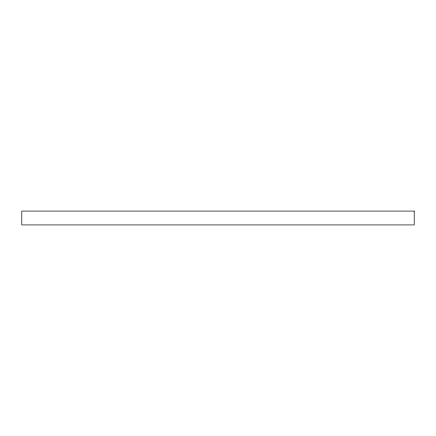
<?xml version="1.0" encoding="UTF-8"?>
<svg xmlns="http://www.w3.org/2000/svg" width="436" height="436" viewBox="0 0 436 436"><rect width="100%" height="100%" fill="white"/><g stroke="black" fill="none" stroke-linecap="round" stroke-linejoin="round"><path stroke-width="0.65" d="M414.2 211.079L21.8 211.079L21.8 224.922L414.2 224.922L414.2 211.079"/></g></svg>
